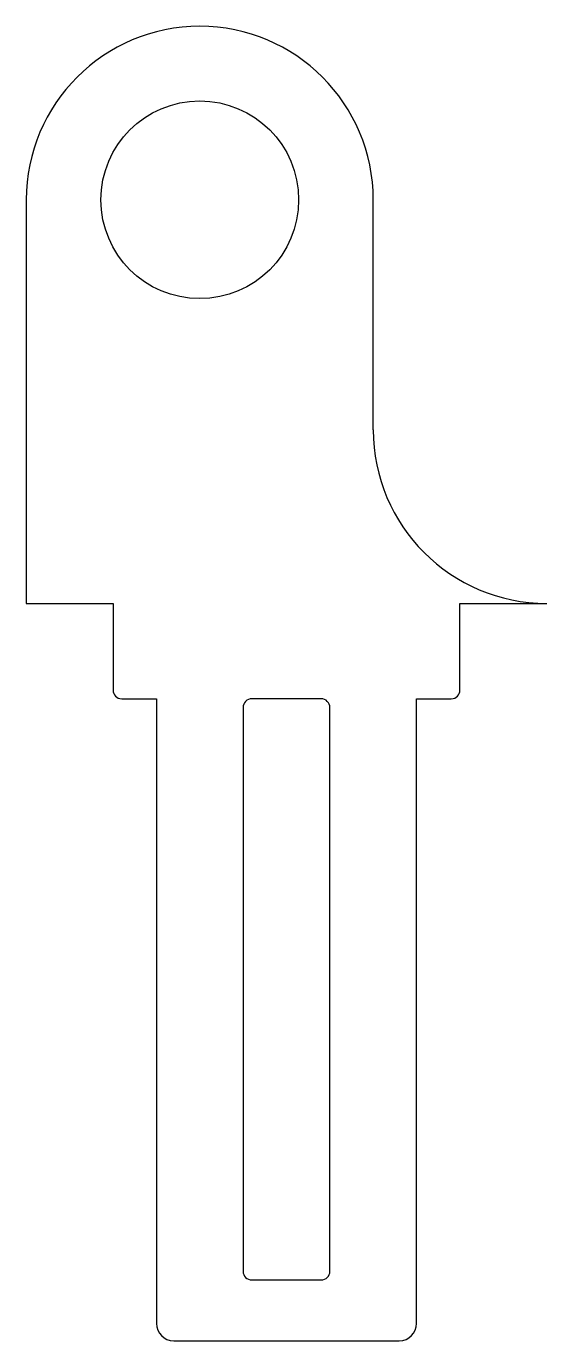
# Model space of a CAD drawing. Header units: millimetres. Extents: x -159.4 to -129.4, y -52 to 23.8.
import ezdxf

# ---------------------------------------------------------------- set-up
doc = ezdxf.new("R2010")
doc.units = ezdxf.units.MM
doc.layers.get('0').update_dxf_attribs({"linetype": 'CONTINUOUS'})

msp = doc.modelspace()

# ---------------------------------------------------------------- linework, layer by layer
for p, q in [((-159.394, 13.774), (-159.394, -9.49)), ((-139.394, 0.51), (-139.394, 13.774)), ((-159.394, -9.49), (-154.395, -9.49)), ((-154.395, -9.49), (-154.395, -14.49)), ((-134.395, -14.49), (-134.395, -9.49)), ((-134.395, -9.49), (-129.395, -9.49)), ((-153.895, -14.99), (-151.895, -14.99)), ((-151.895, -14.99), (-151.895, -50.99)), ((-136.895, -50.99), (-136.895, -14.99)), ((-136.895, -14.99), (-134.895, -14.99)), ((-150.895, -51.99), (-137.895, -51.99))]:
    msp.add_line(p, q)
msp.add_lwpolyline([(-146.395, -48.49), (-142.395, -48.49, 0.414214), (-141.895, -47.99), (-141.895, -15.49, 0.414214), (-142.395, -14.99), (-146.395, -14.99, 0.414214), (-146.895, -15.49), (-146.895, -47.99, 0.414214)], format="xyb", close=True)
msp.add_circle((-149.394, 13.774), 5.699)
for centre, radius, start, end in [((-149.394, 13.774), 10, 0, 180), ((-129.394, 0.51), 10, 180, 269.99208), ((-153.895, -14.49), 0.5, 180, 270), ((-134.895, -14.49), 0.5, 270, 360), ((-150.895, -50.99), 1, 180, 270), ((-137.895, -50.99), 1, 270, 360)]:
    msp.add_arc(centre, radius, start, end)

doc.saveas('drawing.dxf')
